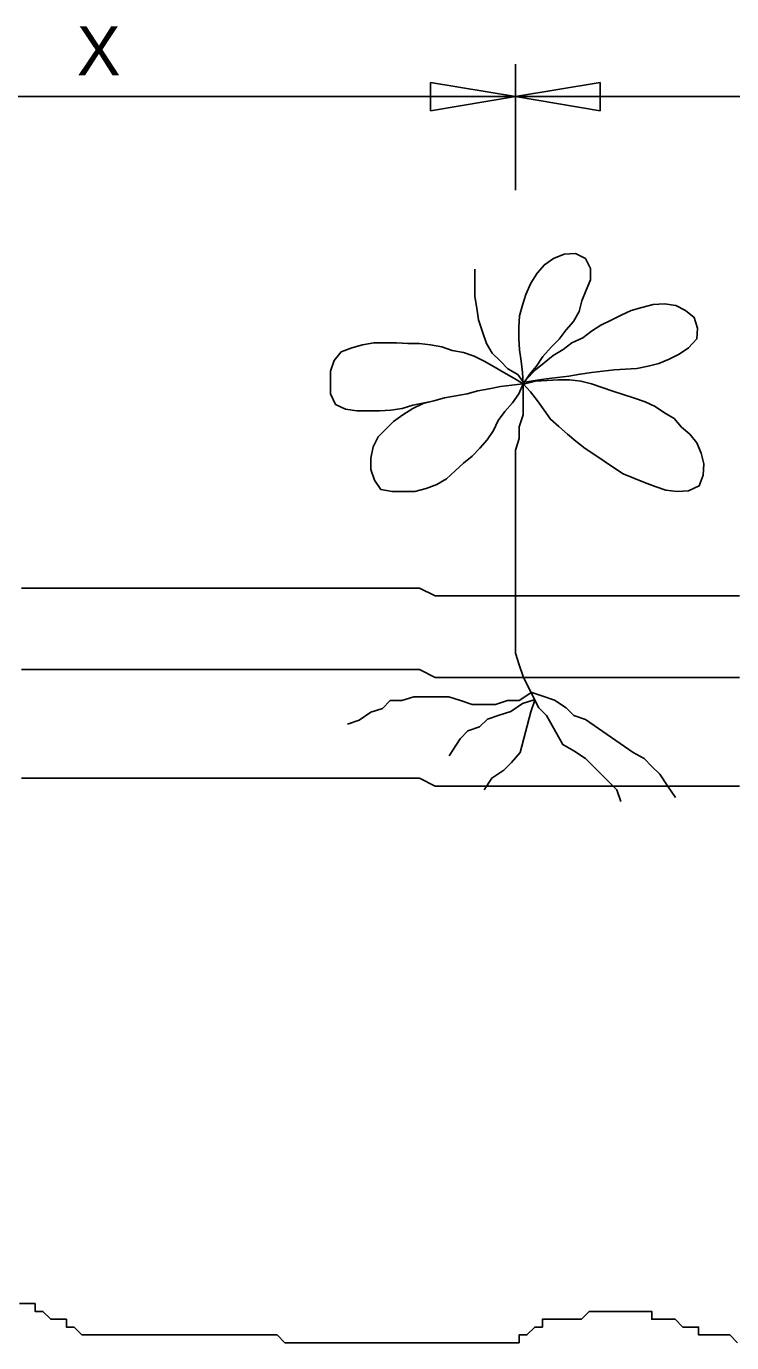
# Model space of a CAD drawing. Extents: x 2.6 to 16.3, y 0.2 to 8.7.
# Drawn here: x 8.977 to 10.276, y 4.544 to 6.968 of the extents above; entities that cross this region are included whole.
import ezdxf

# ---------------------------------------------------------------- set-up
doc = ezdxf.new("R2010")
doc.units = 0
for name, color, linetype in [('SD_P_Dimension Lines', 7, 'Continuous'), ('SD_P_Dimension Text', 7, 'Continuous'), ('SD_P_Hatching', 7, 'Continuous'), ('SD_P_Prop Object Lines', 7, 'Continuous'), ('SD_P_Shading', 7, 'Continuous')]:
    doc.layers.add(name, color=color, linetype=linetype)

msp = doc.modelspace()

# ---------------------------------------------------------------- linework, layer by layer
at = {"layer": 'SD_P_Dimension Lines'}
for p, q in [((9.8776, 6.8985), (9.8776, 6.666)), ((9.8776, 6.8385), (9.7213, 6.8648)), ((9.7213, 6.8648), (9.7213, 6.8123)), ((10.0338, 6.8648), (9.8776, 6.8385)), ((10.0338, 6.8123), (10.0338, 6.8648)), ((8.2791, 6.8385), (9.8776, 6.8385)), ((9.7213, 6.8123), (9.8776, 6.8385)), ((9.8776, 6.8385), (11.4808, 6.8385)), ((9.8776, 6.8385), (10.0338, 6.8123))]:
    msp.add_line(p, q, dxfattribs=at)
at = {"layer": 'SD_P_Hatching'}
for points in [[(10.2905, 5.7691), (10.2618, 5.7691), (10.233, 5.7691), (10.2042, 5.7691), (10.1755, 5.7691), (10.1467, 5.7691), (10.118, 5.7691), (10.1036, 5.7691), (10.0748, 5.7691), (10.0461, 5.7691), (10.0317, 5.7691), (10.0173, 5.7691), (9.9886, 5.7691), (9.9742, 5.7691), (9.9598, 5.7691), (9.9454, 5.7691), (9.9167, 5.7691), (9.8879, 5.7691), (9.8592, 5.7691), (9.8448, 5.7691), (9.816, 5.7691), (9.7873, 5.7691), (9.7585, 5.7691), (9.7298, 5.7691), (9.701, 5.7835), (9.6722, 5.7835), (9.6435, 5.7835), (9.6147, 5.7835), (9.586, 5.7835), (9.5716, 5.7835), (9.5428, 5.7835), (9.5141, 5.7835), (9.4997, 5.7835), (9.4709, 5.7835), (9.4566, 5.7835), (9.4278, 5.7835), (9.4134, 5.7835), (9.3847, 5.7835), (9.3703, 5.7835), (9.3415, 5.7835), (9.3272, 5.7835), (9.2984, 5.7835), (9.284, 5.7835), (9.2553, 5.7835), (9.2409, 5.7835), (9.2121, 5.7835), (9.1834, 5.7835), (9.169, 5.7835), (9.1402, 5.7835), (9.1115, 5.7835), (9.0971, 5.7835), (9.0683, 5.7835), (9.054, 5.7835), (9.0252, 5.7835), (8.9964, 5.7835), (8.9677, 5.7835)], [(10.2905, 5.5691), (10.2618, 5.5691), (10.233, 5.5691), (10.2042, 5.5691), (10.1755, 5.5691), (10.1467, 5.5691), (10.118, 5.5691), (10.1036, 5.5691), (10.0748, 5.5691), (10.0461, 5.5691), (10.0317, 5.5691), (10.0173, 5.5691), (9.9886, 5.5691), (9.9742, 5.5691), (9.9598, 5.5691), (9.9454, 5.5691), (9.9167, 5.5691), (9.8879, 5.5691), (9.8592, 5.5691), (9.8448, 5.5691), (9.816, 5.5691), (9.7873, 5.5691), (9.7585, 5.5691), (9.7298, 5.5691), (9.701, 5.5835), (9.6722, 5.5835), (9.6435, 5.5835), (9.6147, 5.5835), (9.586, 5.5835), (9.5716, 5.5835), (9.5428, 5.5835), (9.5141, 5.5835), (9.4997, 5.5835), (9.4709, 5.5835), (9.4566, 5.5835), (9.4278, 5.5835), (9.4134, 5.5835), (9.3847, 5.5835), (9.3703, 5.5835), (9.3415, 5.5835), (9.3272, 5.5835), (9.2984, 5.5835), (9.284, 5.5835), (9.2553, 5.5835), (9.2409, 5.5835), (9.2121, 5.5835), (9.1834, 5.5835), (9.169, 5.5835), (9.1402, 5.5835), (9.1115, 5.5835), (9.0971, 5.5835), (9.0683, 5.5835), (9.054, 5.5835), (9.0252, 5.5835), (8.9964, 5.5835), (8.9677, 5.5835)], [(8.9677, 5.5835), (8.9964, 5.5835), (9.0252, 5.5835), (9.054, 5.5835), (9.0683, 5.5835), (9.0971, 5.5835), (9.1115, 5.5835), (9.1402, 5.5835), (9.169, 5.5835), (9.1834, 5.5835), (9.2121, 5.5835), (9.2409, 5.5835), (9.2553, 5.5835), (9.284, 5.5835), (9.2984, 5.5835), (9.3272, 5.5835), (9.3415, 5.5835), (9.3703, 5.5835), (9.3847, 5.5835), (9.4134, 5.5835), (9.4278, 5.5835), (9.4566, 5.5835), (9.4709, 5.5835), (9.4997, 5.5835), (9.5141, 5.5835), (9.5428, 5.5835), (9.5716, 5.5835), (9.586, 5.5835), (9.6147, 5.5835), (9.6435, 5.5835), (9.6722, 5.5835), (9.701, 5.5835), (9.7298, 5.5691), (9.7585, 5.5691), (9.7873, 5.5691), (9.816, 5.5691), (9.8448, 5.5691), (9.8592, 5.5691), (9.8879, 5.5691), (9.9167, 5.5691), (9.9454, 5.5691), (9.9598, 5.5691), (9.9742, 5.5691), (9.9886, 5.5691), (10.0173, 5.5691), (10.0317, 5.5691), (10.0461, 5.5691), (10.0748, 5.5691), (10.1036, 5.5691), (10.118, 5.5691), (10.1467, 5.5691), (10.1755, 5.5691), (10.2042, 5.5691), (10.233, 5.5691), (10.2618, 5.5691), (10.2905, 5.5691)], [(8.9641, 4.616), (8.9785, 4.616), (8.9928, 4.616), (8.9928, 4.6017), (9.0072, 4.6017), (9.0216, 4.5873), (9.036, 4.5873), (9.0504, 4.5873), (9.0504, 4.5729), (9.0647, 4.5729), (9.0791, 4.5585), (9.0935, 4.5585), (9.1079, 4.5585), (9.1223, 4.5585), (9.1366, 4.5585), (9.151, 4.5585), (9.1654, 4.5585), (9.1798, 4.5585), (9.1941, 4.5585), (9.2085, 4.5585), (9.2229, 4.5585), (9.2373, 4.5585), (9.2517, 4.5585), (9.266, 4.5585), (9.2804, 4.5585), (9.2948, 4.5585), (9.3092, 4.5585), (9.3236, 4.5585), (9.3379, 4.5585), (9.3523, 4.5585), (9.3667, 4.5585), (9.3811, 4.5585), (9.3954, 4.5585), (9.4098, 4.5585), (9.4242, 4.5585), (9.4386, 4.5585), (9.453, 4.5441), (9.4673, 4.5441), (9.4817, 4.5441), (9.4961, 4.5441), (9.5105, 4.5441), (9.5249, 4.5441), (9.5392, 4.5441), (9.5536, 4.5441), (9.568, 4.5441), (9.5824, 4.5441), (9.5967, 4.5441), (9.6111, 4.5441), (9.6255, 4.5441), (9.6399, 4.5441), (9.6543, 4.5441), (9.6686, 4.5441), (9.683, 4.5441), (9.6974, 4.5441), (9.7118, 4.5441), (9.7262, 4.5441), (9.7405, 4.5441), (9.7549, 4.5441), (9.7693, 4.5441), (9.7837, 4.5441), (9.798, 4.5441), (9.8124, 4.5441), (9.8268, 4.5441), (9.8412, 4.5441), (9.8556, 4.5441), (9.8699, 4.5441), (9.8843, 4.5441), (9.8843, 4.5585), (9.8987, 4.5585), (9.9131, 4.5729), (9.9275, 4.5729), (9.9275, 4.5873), (9.9418, 4.5873), (9.9562, 4.5873), (9.9706, 4.5873), (9.985, 4.5873), (9.9993, 4.5873), (10.0137, 4.6017), (10.0281, 4.6017), (10.0425, 4.6017), (10.0569, 4.6017), (10.0712, 4.6017), (10.0856, 4.6017), (10.1, 4.6017), (10.1144, 4.6017), (10.1288, 4.6017), (10.1288, 4.5873), (10.1431, 4.5873), (10.1575, 4.5873), (10.1719, 4.5873), (10.1863, 4.5729), (10.2006, 4.5729), (10.215, 4.5729), (10.215, 4.5585), (10.2294, 4.5585), (10.2438, 4.5585), (10.2582, 4.5585), (10.2725, 4.5585), (10.2869, 4.5441)]]:
    msp.add_lwpolyline(points, dxfattribs=at)
at = {"layer": 'SD_P_Prop Object Lines'}
for points in [[(9.892, 6.3098), (9.8906, 6.3306), (9.888, 6.3515), (9.8854, 6.3723), (9.8841, 6.3932), (9.8841, 6.4141), (9.8854, 6.4349), (9.8906, 6.4545), (9.8971, 6.474), (9.9063, 6.4949), (9.918, 6.5132), (9.931, 6.5288), (9.948, 6.5405), (9.9675, 6.5484), (9.9884, 6.5497), (10.0066, 6.5405), (10.0158, 6.5223), (10.0158, 6.5014), (10.008, 6.4819), (10.0001, 6.4623), (9.9949, 6.4428), (9.9845, 6.4245), (9.9714, 6.4089), (9.9584, 6.3919), (9.9441, 6.3776), (9.9279, 6.3601), (9.9167, 6.3424), (9.9036, 6.3267), (9.892, 6.3098), (9.892, 6.3098)], [(9.8944, 6.3095), (9.8818, 6.3266), (9.8638, 6.3374), (9.8494, 6.3518), (9.8351, 6.3661), (9.8243, 6.3841), (9.8171, 6.4057), (9.8099, 6.4273), (9.8063, 6.4488), (9.8027, 6.4704), (9.8027, 6.492), (9.8027, 6.5135), (9.8027, 6.5207)], [(9.8913, 6.3119), (9.9134, 6.3157), (9.9343, 6.3186), (9.9551, 6.3212), (9.976, 6.3238), (9.9969, 6.3277), (10.0177, 6.3303), (10.0386, 6.3329), (10.0595, 6.3355), (10.0803, 6.3368), (10.1012, 6.3381), (10.122, 6.342), (10.1416, 6.3473), (10.1611, 6.3551), (10.1794, 6.3642), (10.1963, 6.3759), (10.2119, 6.3925), (10.2133, 6.4124), (10.2068, 6.432), (10.1911, 6.445), (10.1729, 6.4542), (10.152, 6.4568), (10.1312, 6.4555), (10.1103, 6.4503), (10.0907, 6.445), (10.0725, 6.4359), (10.0542, 6.4268), (10.0347, 6.4177), (10.0178, 6.4068), (10.0016, 6.3943), (9.9818, 6.3853), (9.9656, 6.3727), (9.9473, 6.3616), (9.9304, 6.3486), (9.9147, 6.3355), (9.8978, 6.3183), (9.8949, 6.314)], [(9.892, 6.3098), (9.8748, 6.3201), (9.8565, 6.3305), (9.8383, 6.341), (9.82, 6.3514), (9.8018, 6.3605), (9.7822, 6.3671), (9.7614, 6.371), (9.7418, 6.3775), (9.721, 6.3814), (9.7001, 6.384), (9.6792, 6.384), (9.6584, 6.3853), (9.6375, 6.3853), (9.6167, 6.3853), (9.5958, 6.3814), (9.5762, 6.3762), (9.5567, 6.3684), (9.5436, 6.3527), (9.5371, 6.3332), (9.5371, 6.3123), (9.5371, 6.2914), (9.5462, 6.2719), (9.5645, 6.2628), (9.5854, 6.2601), (9.6062, 6.2601), (9.6271, 6.2601), (9.6479, 6.2614), (9.6688, 6.2641), (9.6889, 6.2702), (9.7226, 6.2771)], [(9.892, 6.3098), (9.8709, 6.3071), (9.85, 6.3045), (9.8292, 6.3006), (9.8083, 6.2966), (9.7888, 6.2914), (9.7679, 6.2875), (9.747, 6.2836), (9.7275, 6.2784), (9.7079, 6.2732), (9.6884, 6.2641), (9.6701, 6.2523), (9.6532, 6.2406), (9.6388, 6.2262), (9.6245, 6.2119), (9.6153, 6.1936), (9.6114, 6.1728), (9.6114, 6.1519), (9.618, 6.1324), (9.6297, 6.1154), (9.6506, 6.1115), (9.6714, 6.1115), (9.6923, 6.1115), (9.7131, 6.1167), (9.7327, 6.1245), (9.7509, 6.135), (9.7666, 6.1493), (9.7822, 6.1637), (9.7979, 6.1767), (9.8122, 6.191), (9.8253, 6.2067), (9.837, 6.2236), (9.8461, 6.2419), (9.8579, 6.2588), (9.8722, 6.2745), (9.8839, 6.2914), (9.892, 6.3098), (9.892, 6.3098)], [(9.9063, 5.7418), (9.892, 5.7706), (9.8848, 5.7922), (9.8776, 5.8137), (9.8776, 5.8784), (9.8776, 5.9), (9.8776, 5.9216), (9.8776, 5.9431), (9.8776, 5.9647), (9.8776, 5.9935), (9.8776, 6.015), (9.8776, 6.0366), (9.8776, 6.0582), (9.8776, 6.0797), (9.8776, 6.1013), (9.8776, 6.1229), (9.8776, 6.1444), (9.8776, 6.166), (9.8776, 6.1876), (9.8848, 6.2091), (9.8848, 6.2307), (9.892, 6.2523), (9.892, 6.2738), (9.892, 6.2954), (9.892, 6.3098)], [(9.892, 6.3098), (9.9056, 6.2951), (9.9186, 6.2782), (9.9304, 6.2612), (9.9421, 6.2443), (9.9578, 6.2312), (9.9734, 6.2169), (9.989, 6.2038), (10.006, 6.1908), (10.0242, 6.1791), (10.0412, 6.1673), (10.0581, 6.1556), (10.0764, 6.1439), (10.096, 6.136), (10.1155, 6.1282), (10.1351, 6.1204), (10.1546, 6.1139), (10.1755, 6.1113), (10.1963, 6.1126), (10.2159, 6.1217), (10.2237, 6.1413), (10.225, 6.1621), (10.2198, 6.1817), (10.212, 6.2012), (10.199, 6.2169), (10.1833, 6.2299), (10.1703, 6.2456), (10.152, 6.256), (10.1351, 6.2677), (10.1168, 6.2768), (10.0973, 6.2834), (10.0764, 6.2899), (10.0568, 6.2964), (10.0373, 6.3029), (10.0177, 6.3094), (9.9982, 6.3147), (9.9773, 6.3173), (9.9565, 6.3173), (9.9356, 6.316), (9.9147, 6.3147), (9.8952, 6.3094), (9.892, 6.3098)], [(8.9677, 5.9335), (8.9964, 5.9335), (9.0252, 5.9335), (9.054, 5.9335), (9.0683, 5.9335), (9.0971, 5.9335), (9.1115, 5.9335), (9.1402, 5.9335), (9.169, 5.9335), (9.1834, 5.9335), (9.2121, 5.9335), (9.2409, 5.9335), (9.2553, 5.9335), (9.284, 5.9335), (9.2984, 5.9335), (9.3272, 5.9335), (9.3415, 5.9335), (9.3703, 5.9335), (9.3847, 5.9335), (9.4134, 5.9335), (9.4278, 5.9335), (9.4566, 5.9335), (9.4709, 5.9335), (9.4997, 5.9335), (9.5141, 5.9335), (9.5428, 5.9335), (9.5716, 5.9335), (9.586, 5.9335), (9.6147, 5.9335), (9.6435, 5.9335), (9.6722, 5.9335), (9.701, 5.9335), (9.7298, 5.9191), (9.7585, 5.9191), (9.7873, 5.9191), (9.816, 5.9191), (9.8448, 5.9191), (9.8592, 5.9191), (9.8879, 5.9191), (9.9167, 5.9191), (9.9454, 5.9191), (9.9598, 5.9191), (9.9742, 5.9191), (9.9886, 5.9191), (10.0173, 5.9191), (10.0317, 5.9191), (10.0461, 5.9191), (10.0748, 5.9191), (10.1036, 5.9191), (10.118, 5.9191), (10.1467, 5.9191), (10.1755, 5.9191), (10.2042, 5.9191), (10.233, 5.9191), (10.2618, 5.9191), (10.2905, 5.9191)], [(8.9677, 5.7835), (8.9964, 5.7835), (9.0252, 5.7835), (9.054, 5.7835), (9.0683, 5.7835), (9.0971, 5.7835), (9.1115, 5.7835), (9.1402, 5.7835), (9.169, 5.7835), (9.1834, 5.7835), (9.2121, 5.7835), (9.2409, 5.7835), (9.2553, 5.7835), (9.284, 5.7835), (9.2984, 5.7835), (9.3272, 5.7835), (9.3415, 5.7835), (9.3703, 5.7835), (9.3847, 5.7835), (9.4134, 5.7835), (9.4278, 5.7835), (9.4566, 5.7835), (9.4709, 5.7835), (9.4997, 5.7835), (9.5141, 5.7835), (9.5428, 5.7835), (9.5716, 5.7835), (9.586, 5.7835), (9.6147, 5.7835), (9.6435, 5.7835), (9.6722, 5.7835), (9.701, 5.7835), (9.7298, 5.7691), (9.7585, 5.7691), (9.7873, 5.7691), (9.816, 5.7691), (9.8448, 5.7691), (9.8592, 5.7691), (9.8879, 5.7691), (9.9167, 5.7691), (9.9454, 5.7691), (9.9598, 5.7691), (9.9742, 5.7691), (9.9886, 5.7691), (10.0173, 5.7691), (10.0317, 5.7691), (10.0461, 5.7691), (10.0748, 5.7691), (10.1036, 5.7691), (10.118, 5.7691), (10.1467, 5.7691), (10.1755, 5.7691), (10.2042, 5.7691), (10.233, 5.7691), (10.2618, 5.7691), (10.2905, 5.7691)], [(9.568, 5.6832), (9.5896, 5.6904), (9.6111, 5.7048), (9.6327, 5.712), (9.6471, 5.7263), (9.6686, 5.7263), (9.6902, 5.7335), (9.7118, 5.7335), (9.7333, 5.7335), (9.7549, 5.7335), (9.7765, 5.7263), (9.798, 5.7191), (9.8196, 5.7191), (9.8412, 5.7191), (9.8628, 5.7263), (9.8843, 5.7263), (9.9059, 5.7407)], [(9.7554, 5.6246), (9.7756, 5.6562), (9.79, 5.6706), (9.8115, 5.6778), (9.8259, 5.6922), (9.8475, 5.6994), (9.869, 5.7066), (9.8906, 5.7209), (9.9122, 5.7281)], [(9.8201, 5.5621), (9.8344, 5.5837), (9.856, 5.598), (9.8704, 5.6124), (9.8861, 5.6311), (9.9063, 5.7059), (9.9135, 5.7275)], [(10.0717, 5.5405), (10.0645, 5.5621), (10.0501, 5.5765), (10.0357, 5.5909), (10.0214, 5.6052), (10.007, 5.6196), (9.9854, 5.634), (9.9652, 5.6455), (9.9351, 5.6987), (9.9207, 5.7131), (9.9063, 5.7418)], [(10.1723, 5.5477), (10.158, 5.5693), (10.1436, 5.5909), (10.1292, 5.6052), (10.1148, 5.6196), (10.0946, 5.6311), (10.007, 5.6915), (9.9854, 5.6987), (9.971, 5.7131), (9.9495, 5.7275), (9.9279, 5.7346), (9.9063, 5.7418)], [(8.9677, 5.5835), (8.9964, 5.5835), (9.0252, 5.5835), (9.054, 5.5835), (9.0683, 5.5835), (9.0971, 5.5835), (9.1115, 5.5835), (9.1402, 5.5835), (9.169, 5.5835), (9.1834, 5.5835), (9.2121, 5.5835), (9.2409, 5.5835), (9.2553, 5.5835), (9.284, 5.5835), (9.2984, 5.5835), (9.3272, 5.5835), (9.3415, 5.5835), (9.3703, 5.5835), (9.3847, 5.5835), (9.4134, 5.5835), (9.4278, 5.5835), (9.4566, 5.5835), (9.4709, 5.5835), (9.4997, 5.5835), (9.5141, 5.5835), (9.5428, 5.5835), (9.5716, 5.5835), (9.586, 5.5835), (9.6147, 5.5835), (9.6435, 5.5835), (9.6722, 5.5835), (9.701, 5.5835), (9.7298, 5.5691), (9.7585, 5.5691), (9.7873, 5.5691), (9.816, 5.5691), (9.8448, 5.5691), (9.8592, 5.5691), (9.8879, 5.5691), (9.9167, 5.5691), (9.9454, 5.5691), (9.9598, 5.5691), (9.9742, 5.5691), (9.9886, 5.5691), (10.0173, 5.5691), (10.0317, 5.5691), (10.0461, 5.5691), (10.0748, 5.5691), (10.1036, 5.5691), (10.118, 5.5691), (10.1467, 5.5691), (10.1755, 5.5691), (10.2042, 5.5691), (10.233, 5.5691), (10.2618, 5.5691), (10.2905, 5.5691)], [(8.9641, 4.616), (8.9785, 4.616), (8.9928, 4.616), (8.9928, 4.6017), (9.0072, 4.6017), (9.0216, 4.5873), (9.036, 4.5873), (9.0504, 4.5873), (9.0504, 4.5729), (9.0647, 4.5729), (9.0791, 4.5585), (9.0935, 4.5585), (9.1079, 4.5585), (9.1223, 4.5585), (9.1366, 4.5585), (9.151, 4.5585), (9.1654, 4.5585), (9.1798, 4.5585), (9.1941, 4.5585), (9.2085, 4.5585), (9.2229, 4.5585), (9.2373, 4.5585), (9.2517, 4.5585), (9.266, 4.5585), (9.2804, 4.5585), (9.2948, 4.5585), (9.3092, 4.5585), (9.3236, 4.5585), (9.3379, 4.5585), (9.3523, 4.5585), (9.3667, 4.5585), (9.3811, 4.5585), (9.3954, 4.5585), (9.4098, 4.5585), (9.4242, 4.5585), (9.4386, 4.5585), (9.453, 4.5441), (9.4673, 4.5441), (9.4817, 4.5441), (9.4961, 4.5441), (9.5105, 4.5441), (9.5249, 4.5441), (9.5392, 4.5441), (9.5536, 4.5441), (9.568, 4.5441), (9.5824, 4.5441), (9.5967, 4.5441), (9.6111, 4.5441), (9.6255, 4.5441), (9.6399, 4.5441), (9.6543, 4.5441), (9.6686, 4.5441), (9.683, 4.5441), (9.6974, 4.5441), (9.7118, 4.5441), (9.7262, 4.5441), (9.7405, 4.5441), (9.7549, 4.5441), (9.7693, 4.5441), (9.7837, 4.5441), (9.798, 4.5441), (9.8124, 4.5441), (9.8268, 4.5441), (9.8412, 4.5441), (9.8556, 4.5441), (9.8699, 4.5441), (9.8843, 4.5441), (9.8843, 4.5585), (9.8987, 4.5585), (9.9131, 4.5729), (9.9275, 4.5729), (9.9275, 4.5873), (9.9418, 4.5873), (9.9562, 4.5873), (9.9706, 4.5873), (9.985, 4.5873), (9.9993, 4.5873), (10.0137, 4.6017), (10.0281, 4.6017), (10.0425, 4.6017), (10.0569, 4.6017), (10.0712, 4.6017), (10.0856, 4.6017), (10.1, 4.6017), (10.1144, 4.6017), (10.1288, 4.6017), (10.1288, 4.5873), (10.1431, 4.5873), (10.1575, 4.5873), (10.1719, 4.5873), (10.1863, 4.5729), (10.2006, 4.5729), (10.215, 4.5729), (10.215, 4.5585), (10.2294, 4.5585), (10.2438, 4.5585), (10.2582, 4.5585), (10.2725, 4.5585), (10.2869, 4.5441)]]:
    msp.add_lwpolyline(points, dxfattribs=at)
at = {"layer": 'SD_P_Shading'}
for points in [[(8.9677, 5.9335), (8.9964, 5.9335), (9.0252, 5.9335), (9.054, 5.9335), (9.0683, 5.9335), (9.0971, 5.9335), (9.1115, 5.9335), (9.1402, 5.9335), (9.169, 5.9335), (9.1834, 5.9335), (9.2121, 5.9335), (9.2409, 5.9335), (9.2553, 5.9335), (9.284, 5.9335), (9.2984, 5.9335), (9.3272, 5.9335), (9.3415, 5.9335), (9.3703, 5.9335), (9.3847, 5.9335), (9.4134, 5.9335), (9.4278, 5.9335), (9.4566, 5.9335), (9.4709, 5.9335), (9.4997, 5.9335), (9.5141, 5.9335), (9.5428, 5.9335), (9.5716, 5.9335), (9.586, 5.9335), (9.6147, 5.9335), (9.6435, 5.9335), (9.6722, 5.9335), (9.701, 5.9335), (9.7298, 5.9191), (9.7585, 5.9191), (9.7873, 5.9191), (9.816, 5.9191), (9.8448, 5.9191), (9.8592, 5.9191), (9.8879, 5.9191), (9.9167, 5.9191), (9.9454, 5.9191), (9.9598, 5.9191), (9.9742, 5.9191), (9.9886, 5.9191), (10.0173, 5.9191), (10.0317, 5.9191), (10.0461, 5.9191), (10.0748, 5.9191), (10.1036, 5.9191), (10.118, 5.9191), (10.1467, 5.9191), (10.1755, 5.9191), (10.2042, 5.9191), (10.233, 5.9191), (10.2618, 5.9191), (10.2905, 5.9191)], [(10.2905, 5.7691), (10.2618, 5.7691), (10.233, 5.7691), (10.2042, 5.7691), (10.1755, 5.7691), (10.1467, 5.7691), (10.118, 5.7691), (10.1036, 5.7691), (10.0748, 5.7691), (10.0461, 5.7691), (10.0317, 5.7691), (10.0173, 5.7691), (9.9886, 5.7691), (9.9742, 5.7691), (9.9598, 5.7691), (9.9454, 5.7691), (9.9167, 5.7691), (9.8879, 5.7691), (9.8592, 5.7691), (9.8448, 5.7691), (9.816, 5.7691), (9.7873, 5.7691), (9.7585, 5.7691), (9.7298, 5.7691), (9.701, 5.7835), (9.6722, 5.7835), (9.6435, 5.7835), (9.6147, 5.7835), (9.586, 5.7835), (9.5716, 5.7835), (9.5428, 5.7835), (9.5141, 5.7835), (9.4997, 5.7835), (9.4709, 5.7835), (9.4566, 5.7835), (9.4278, 5.7835), (9.4134, 5.7835), (9.3847, 5.7835), (9.3703, 5.7835), (9.3415, 5.7835), (9.3272, 5.7835), (9.2984, 5.7835), (9.284, 5.7835), (9.2553, 5.7835), (9.2409, 5.7835), (9.2121, 5.7835), (9.1834, 5.7835), (9.169, 5.7835), (9.1402, 5.7835), (9.1115, 5.7835), (9.0971, 5.7835), (9.0683, 5.7835), (9.054, 5.7835), (9.0252, 5.7835), (8.9964, 5.7835), (8.9677, 5.7835)]]:
    msp.add_lwpolyline(points, dxfattribs=at)

# ---------------------------------------------------------------- texts
at = {"layer": 'SD_P_Dimension Text'}
msp.add_text('X', height=0.09, dxfattribs=at).set_placement((9.0699, 6.8779))

doc.saveas('drawing.dxf')
